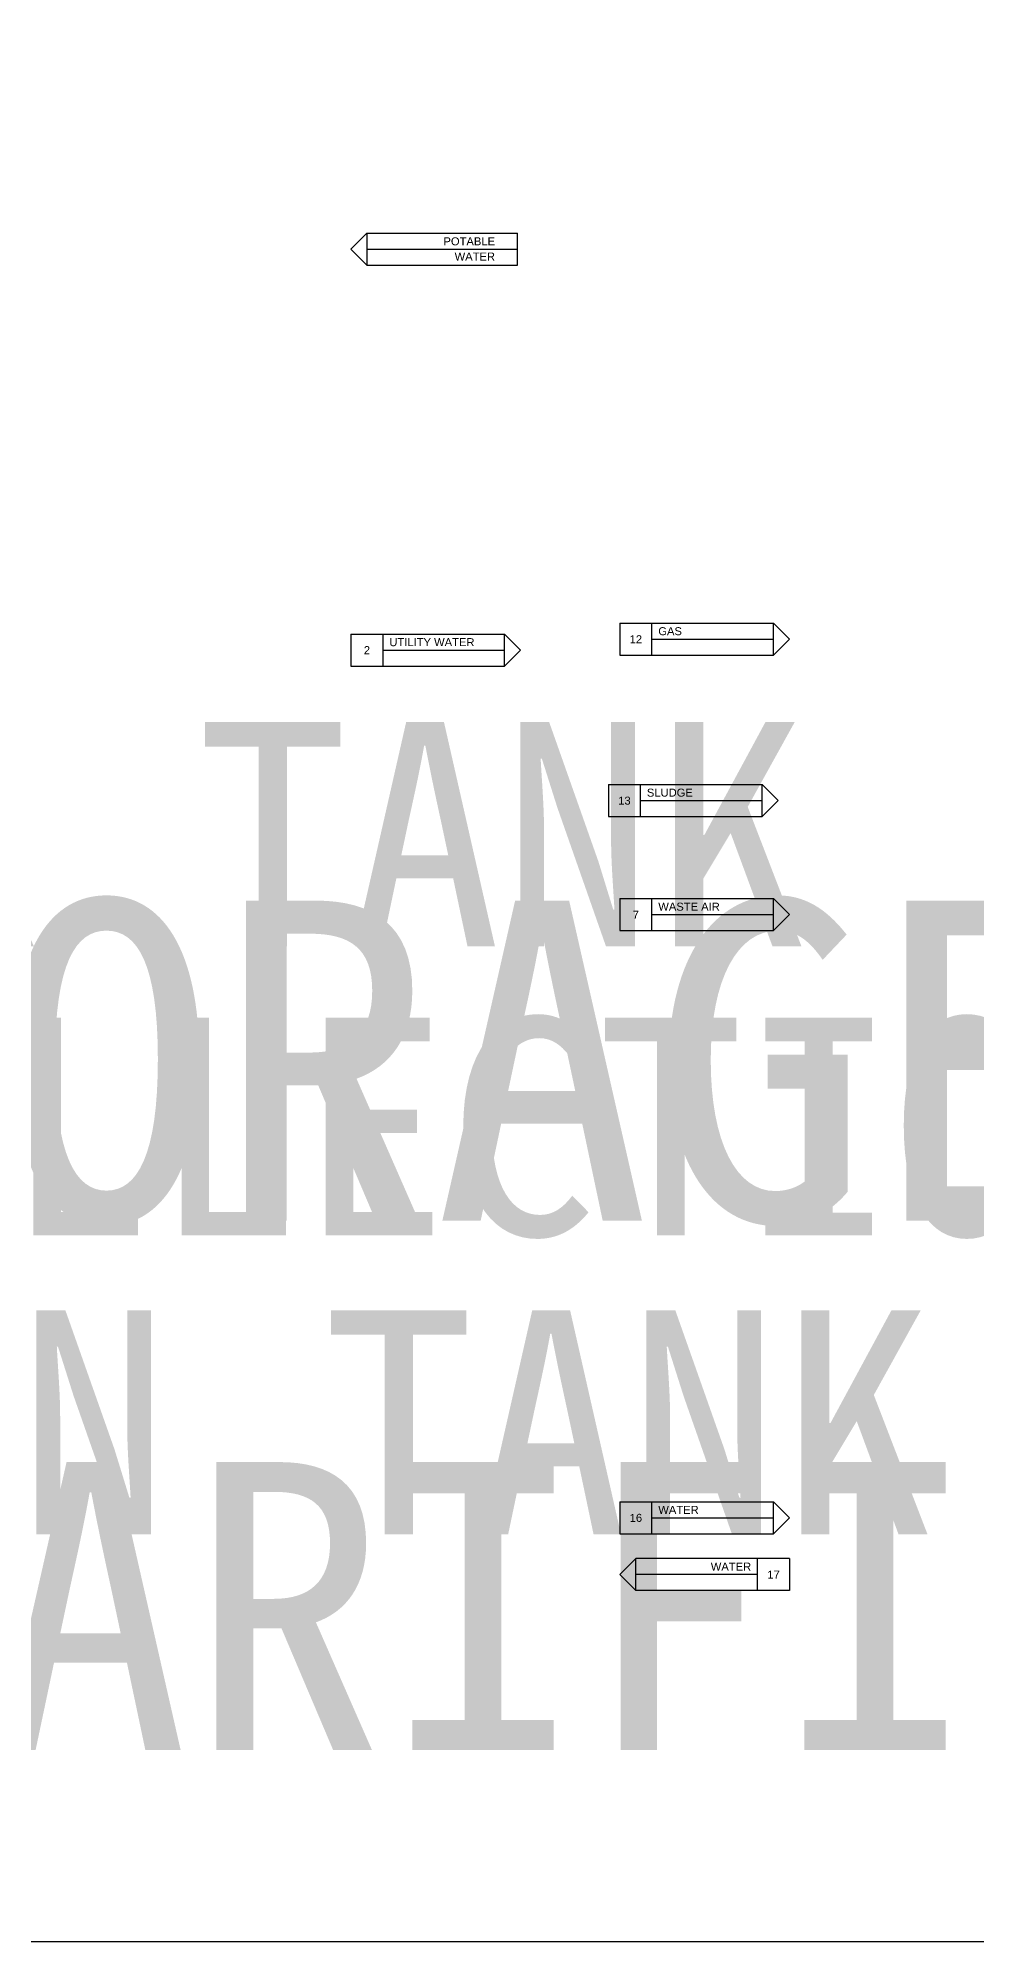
# Model space of a CAD drawing. Extents: x 2684 to 7761, y 1353 to 2487.
# Drawn here: x 3382 to 3675, y 1353 to 1948 of the extents above; entities that cross this region are included whole.
import ezdxf
from ezdxf.enums import TextEntityAlignment as Align

# ---------------------------------------------------------------- set-up
doc = ezdxf.new("R2018")
doc.units = 0
doc.header["$LTSCALE"] = 0.25
doc.layers.add('Text', color=7, linetype='Continuous', lineweight=25, true_color=0xffffff)
doc.layers.add('unit', color=1, linetype='Continuous', lineweight=25, true_color=0xff0000)
doc.styles.add('Organica', font='arial.ttf')
doc.styles.add('RefAL17Water$0$Organica', font='arial.ttf')
doc.styles.add('RefALPotable$0$Organica', font='arial.ttf')
doc.styles.add('RefAR12Gas$0$Organica', font='arial.ttf')
doc.styles.add('RefAR13Sludge$0$Organica', font='arial.ttf')
doc.styles.add('RefAR16Water$0$Organica', font='arial.ttf')
doc.styles.add('RefAR2UtilityWater$0$Organica', font='arial.ttf')
doc.styles.add('RefAR7WasteAir$0$Organica', font='arial.ttf')

# ---------------------------------------------------------------- blocks, each defined once
blk = doc.blocks.new('*U70')
at = {"style": 'Organica', "flags": 1}
for tag, p in [('HEIGHT', (-11.4, 36.04)), ('WIDTH', (-11.4, 38.99)), ('LIQUIDLEVEL', (-11.4, 29.93)), ('LENGTH', (-11.4, 33.02)), ('VOLUME', (-11.4, 26.97))]:
    blk.add_attdef(tag, text='', height=2, dxfattribs=at).set_placement(p, align=Align.MIDDLE_CENTER)
at = {"flags": 1}
blk.add_attdef('TR_NAME1', (39.39, 30.32), '', height=2.5, dxfattribs=at)
at = {"layer": 'Text', "lineweight": 30, "flags": 104}
blk.add_attdef('NAME1', text='', height=2.5, dxfattribs=at).set_placement((34.08, -5.71), align=Align.MIDDLE_CENTER)
blk = doc.blocks.new('RefAR2UtilityWater')
at = {"lineweight": 25, "ltscale": 0.25}
for p, q in [((0, 5), (48, 5)), ((0, 5), (0, -5)), ((10, 0), (48, 0)), ((10.12, -5.06), (10.12, 5.06)), ((48, -5), (48, 5)), ((48, 5), (53, 0)), ((0, -5), (48, -5)), ((48, -5), (53, 0))]:
    blk.add_line(p, q, dxfattribs=at)
at = {"layer": 'Text', "lineweight": 30, "flags": 104}
blk.add_attdef('Name', text='', height=2.5, dxfattribs=at).set_placement((12, 2.5), align=Align.MIDDLE_LEFT)
blk.add_attdef('ID', text='', height=2.5, dxfattribs=at).set_placement((5, 0), align=Align.MIDDLE_CENTER)
blk = doc.blocks.new('RefALPotable')
at = {"lineweight": 25, "ltscale": 0.25}
for p, q in [((5, 5), (0, 0)), ((5, 5), (52, 5)), ((5, 5), (5, -5)), ((5, 0), (52, 0)), ((52, -5), (52, 5)), ((5, -5), (0, 0)), ((5, -5), (52, -5))]:
    blk.add_line(p, q, dxfattribs=at)
at = {"layer": 'Text', "lineweight": 30, "flags": 104}
for tag, p in [('NAME1', (45, 2.44)), ('NAME2', (45, -2.3))]:
    blk.add_attdef(tag, text='', height=2.5, dxfattribs=at).set_placement(p, align=Align.MIDDLE_RIGHT)
blk = doc.blocks.new('RefAR13Sludge')
at = {"lineweight": 25, "ltscale": 0.25}
for p, q in [((0, 5), (48, 5)), ((0, 5), (0, -5)), ((10, -5), (10, 5)), ((10, 0), (48, 0)), ((48, -5), (48, 5)), ((48, 5), (53, 0)), ((0, -5), (48, -5)), ((48, -5), (53, 0))]:
    blk.add_line(p, q, dxfattribs=at)
at = {"layer": 'Text', "lineweight": 30, "flags": 104}
blk.add_attdef('Name', text='', height=2.5, dxfattribs=at).set_placement((12, 2.5), align=Align.MIDDLE_LEFT)
blk.add_attdef('ID', text='', height=2.5, dxfattribs=at).set_placement((5, 0), align=Align.MIDDLE_CENTER)
blk = doc.blocks.new('RefAR12Gas')
at = {"lineweight": 25, "ltscale": 0.25}
for p, q in [((0, 5), (48, 5)), ((0, 5), (0, -5)), ((10, -5), (10, 5)), ((10, 0), (48, 0)), ((48, -5), (48, 5)), ((48, 5), (53, 0)), ((0, -5), (48, -5)), ((48, -5), (53, 0))]:
    blk.add_line(p, q, dxfattribs=at)
at = {"layer": 'Text', "lineweight": 30, "flags": 104}
blk.add_attdef('Name', text='', height=2.5, dxfattribs=at).set_placement((12, 2.5), align=Align.MIDDLE_LEFT)
blk.add_attdef('ID', text='', height=2.5, dxfattribs=at).set_placement((5, 0), align=Align.MIDDLE_CENTER)
blk = doc.blocks.new('RefAR7WasteAir')
at = {"lineweight": 25, "ltscale": 0.25}
for p, q in [((0, 5), (48, 5)), ((0, 5), (0, -5)), ((10, -5), (10, 5)), ((10, 0), (48, 0)), ((48, -5), (48, 5)), ((48, 5), (53, 0)), ((0, -5), (48, -5)), ((48, -5), (53, 0))]:
    blk.add_line(p, q, dxfattribs=at)
at = {"layer": 'Text', "lineweight": 30, "flags": 104}
blk.add_attdef('Name', text='', height=2.5, dxfattribs=at).set_placement((12, 2.5), align=Align.MIDDLE_LEFT)
blk.add_attdef('ID', text='', height=2.5, dxfattribs=at).set_placement((5, 0), align=Align.MIDDLE_CENTER)
blk = doc.blocks.new('RefAR16Water')
at = {"lineweight": 25, "ltscale": 0.25}
for p, q in [((0, 5), (48, 5)), ((0, 5), (0, -5)), ((10, -5), (10, 5)), ((10, 0), (48, 0)), ((48, -5), (48, 5)), ((48, 5), (53, 0)), ((0, -5), (48, -5)), ((48, -5), (53, 0))]:
    blk.add_line(p, q, dxfattribs=at)
at = {"layer": 'Text', "lineweight": 30, "flags": 104}
blk.add_attdef('Name', text='', height=2.5, dxfattribs=at).set_placement((12, 2.5), align=Align.MIDDLE_LEFT)
blk.add_attdef('ID', text='', height=2.5, dxfattribs=at).set_placement((5, 0), align=Align.MIDDLE_CENTER)
blk = doc.blocks.new('RefAL17Water')
at = {"lineweight": 25, "ltscale": 0.25}
for p, q in [((-48, 5), (-53, 0)), ((0, 5), (-48, 5)), ((-48, -5), (-48, 5)), ((-10, 0), (-48, 0)), ((-10, -5), (-10, 5)), ((0, 5), (0, -5)), ((-48, -5), (-53, 0)), ((0, -5), (-48, -5))]:
    blk.add_line(p, q, dxfattribs=at)
at = {"layer": 'Text', "lineweight": 30, "flags": 104}
blk.add_attdef('Name', text='', height=2.5, dxfattribs=at).set_placement((-12, 2.5), align=Align.MIDDLE_RIGHT)
blk.add_attdef('ID', text='', height=2.5, dxfattribs=at).set_placement((-5, 0), align=Align.MIDDLE_CENTER)
blk = doc.blocks.new('*U106')
at = {"style": 'Organica', "flags": 1}
for tag, p in [('HEIGHT', (-11.4, 36.04)), ('WIDTH', (-11.4, 38.99)), ('LIQUIDLEVEL', (-11.4, 29.93)), ('LENGTH', (-11.4, 33.02)), ('VOLUME', (-11.4, 26.97))]:
    blk.add_attdef(tag, text='', height=2, dxfattribs=at).set_placement(p, align=Align.MIDDLE_CENTER)
at = {"layer": 'Text', "lineweight": 30, "flags": 104}
blk.add_attdef('NAME1', text='', height=2.5, dxfattribs=at).set_placement((60.64, -4.54), align=Align.MIDDLE_CENTER)
blk = doc.blocks.new('*U108')
at = {"style": 'Organica', "flags": 1}
for tag, p in [('HEIGHT', (-11.4, 36.04)), ('WIDTH', (-11.4, 38.99)), ('LIQUIDLEVEL', (-11.4, 29.93)), ('LENGTH', (-11.4, 33.02)), ('VOLUME', (-11.4, 26.97))]:
    blk.add_attdef(tag, text='', height=2, dxfattribs=at).set_placement(p, align=Align.MIDDLE_CENTER)
at = {"layer": 'Text', "lineweight": 30, "flags": 104}
blk.add_attdef('NAME1', text='', height=2.5, dxfattribs=at).set_placement((49.14, -4.12), align=Align.MIDDLE_CENTER)
blk = doc.blocks.new('*U105')
at = {"style": 'Organica', "flags": 1}
for tag, p in [('HEIGHT', (-11.4, 36.04)), ('WIDTH', (-11.4, 38.99)), ('LIQUIDLEVEL', (-11.4, 29.93)), ('LENGTH', (-11.4, 33.02)), ('VOLUME', (-11.4, 26.97))]:
    blk.add_attdef(tag, text='', height=2, dxfattribs=at).set_placement(p, align=Align.MIDDLE_CENTER)
at = {"layer": 'Text', "lineweight": 30, "flags": 104}
blk.add_attdef('NAME1', text='', height=2.5, dxfattribs=at).set_placement((48.44, -5.72), align=Align.MIDDLE_CENTER)
blk = doc.blocks.new('*U115')
at = {"layer": '', "lineweight": 30, "flags": 104}
blk.add_attdef('NAME1', text='', height=2.5, dxfattribs=at).set_placement((47.08, -5.71), align=Align.MIDDLE_CENTER)
at = {"lineweight": 30, "flags": 104}
for tag, p in [('WIDTH', (-11.4, 38.99)), ('HEIGHT', (-11.4, 36.04)), ('LENGTH', (-11.4, 33.02)), ('LIQUIDLEVEL', (-11.4, 29.93)), ('VOLUME', (-11.4, 26.97))]:
    blk.add_attdef(tag, text='', height=2, dxfattribs=at).set_placement(p, align=Align.MIDDLE_CENTER)
blk.add_attdef('TR_NAME1', text='', height=2.5, dxfattribs=at).set_placement((41.45, 40.34), align=Align.TOP_LEFT)

msp = doc.modelspace()

# ---------------------------------------------------------------- linework, layer by layer
at = {"color": 4, "lineweight": 25, "ltscale": 0.25}
msp.add_lwpolyline([(3074.35, 2164.14), (3859.84, 2164.14), (3859.84, 1352.88), (3074.35, 1352.88)], close=True, dxfattribs=at)

# ---------------------------------------------------------------- block references
ref = msp.add_blockref('RefALPotable', (3479.92, 1881.73))
ref.add_attrib('NAME2', 'WATER', dxfattribs={"layer": '', "height": 2.5, "style": 'RefALPotable$0$Organica'}).set_placement((3524.92, 1879.43), align=Align.MIDDLE_RIGHT)
ref.add_attrib('NAME1', 'POTABLE', dxfattribs={"layer": '', "height": 2.5, "style": 'RefALPotable$0$Organica'}).set_placement((3524.92, 1884.18), align=Align.MIDDLE_RIGHT)
ref = msp.add_blockref('RefAR2UtilityWater', (3479.92, 1756.45))
ref.add_attrib('ID', '2', dxfattribs={"layer": '', "height": 2.5, "style": 'RefAR2UtilityWater$0$Organica'}).set_placement((3484.92, 1756.45), align=Align.MIDDLE_CENTER)
ref.add_attrib('Name', 'UTILITY WATER', dxfattribs={"layer": '', "height": 2.5, "style": 'RefAR2UtilityWater$0$Organica'}).set_placement((3491.92, 1758.95), align=Align.MIDDLE_LEFT)
ref = msp.add_blockref('RefAR12Gas', (3563.91, 1759.87))
ref.add_attrib('ID', '12', dxfattribs={"layer": '', "height": 2.5, "style": 'RefAR12Gas$0$Organica'}).set_placement((3568.91, 1759.87), align=Align.MIDDLE_CENTER)
ref.add_attrib('Name', 'GAS', dxfattribs={"layer": '', "height": 2.5, "style": 'RefAR12Gas$0$Organica'}).set_placement((3575.91, 1762.37), align=Align.MIDDLE_LEFT)
ref = msp.add_blockref('RefAR13Sludge', (3560.34, 1709.44))
ref.add_attrib('ID', '13', dxfattribs={"layer": '', "height": 2.5, "style": 'RefAR13Sludge$0$Organica'}).set_placement((3565.34, 1709.44), align=Align.MIDDLE_CENTER)
ref.add_attrib('Name', 'SLUDGE', dxfattribs={"layer": '', "height": 2.5, "style": 'RefAR13Sludge$0$Organica'}).set_placement((3572.34, 1711.94), align=Align.MIDDLE_LEFT)
ref = msp.add_blockref('RefAR7WasteAir', (3563.91, 1673.82))
ref.add_attrib('ID', '7', dxfattribs={"layer": '', "height": 2.5, "style": 'RefAR7WasteAir$0$Organica'}).set_placement((3568.91, 1673.82), align=Align.MIDDLE_CENTER)
ref.add_attrib('Name', 'WASTE AIR', dxfattribs={"layer": '', "height": 2.5, "style": 'RefAR7WasteAir$0$Organica'}).set_placement((3575.91, 1676.32), align=Align.MIDDLE_LEFT)
ref = msp.add_blockref('RefAR16Water', (3563.91, 1485.37))
ref.add_attrib('ID', '16', dxfattribs={"layer": '', "height": 2.5, "style": 'RefAR16Water$0$Organica'}).set_placement((3568.91, 1485.37), align=Align.MIDDLE_CENTER)
ref.add_attrib('Name', 'WATER', dxfattribs={"layer": '', "height": 2.5, "style": 'RefAR16Water$0$Organica'}).set_placement((3575.91, 1487.87), align=Align.MIDDLE_LEFT)
ref = msp.add_blockref('RefAL17Water', (3616.91, 1467.63))
ref.add_attrib('ID', '17', dxfattribs={"layer": '', "height": 2.5, "style": 'RefAL17Water$0$Organica'}).set_placement((3611.91, 1467.63), align=Align.MIDDLE_CENTER)
ref.add_attrib('Name', 'WATER', dxfattribs={"layer": '', "height": 2.5, "style": 'RefAL17Water$0$Organica'}).set_placement((3604.91, 1470.13), align=Align.MIDDLE_RIGHT)
at = {"layer": 'unit'}
ref = msp.add_blockref('*U106', (2704.34, 1738.51), dxfattribs=at)
lines = msp.add_mtext('TREATED WATER TANK', dxfattribs={"layer": 'Text', "insert": (2764.98, 1733.97), "char_height": 70, "attachment_point": 1})
ref.add_attrib('NAME1', '', (2764.98, 1733.97), dxfattribs={"flags": 104}).embed_mtext(lines)
ref = msp.add_blockref('*U105', (2708.88, 1683.93), dxfattribs=at)
lines = msp.add_mtext('SLUDGE STORAGE TANK', dxfattribs={"layer": 'Text', "insert": (2757.32, 1678.21), "char_height": 100, "attachment_point": 1})
ref.add_attrib('NAME1', '', (2757.32, 1678.21), dxfattribs={"flags": 104}).embed_mtext(lines)
ref = msp.add_blockref('*U70', (2921.19, 1647.33), dxfattribs=at)
lines = msp.add_mtext('GREASE COLLECTION CHAMBER', dxfattribs={"layer": 'Text', "insert": (2955.27, 1641.62), "char_height": 68, "attachment_point": 1})
ref.add_attrib('NAME1', '', (2955.27, 1641.62), dxfattribs={"flags": 104}).embed_mtext(lines)
ref = msp.add_blockref('*U108', (2707.59, 1554.35), dxfattribs=at)
lines = msp.add_mtext('DEGASIFICATION TANK', dxfattribs={"layer": 'Text', "insert": (2756.74, 1550.24), "char_height": 70, "attachment_point": 1})
ref.add_attrib('NAME1', '', (2756.74, 1550.24), dxfattribs={"flags": 104}).embed_mtext(lines)
ref = msp.add_blockref('*U115', (2708.77, 1508.51), dxfattribs=at)
lines = msp.add_mtext('PRIMARY CLARIFIER SLUDGE CHAMBER', dxfattribs={"layer": '', "insert": (2755.85, 1502.8), "char_height": 90, "attachment_point": 1})
ref.add_attrib('NAME1', '', (2755.85, 1502.8), dxfattribs={"flags": 104}).embed_mtext(lines)

doc.saveas('drawing.dxf')
